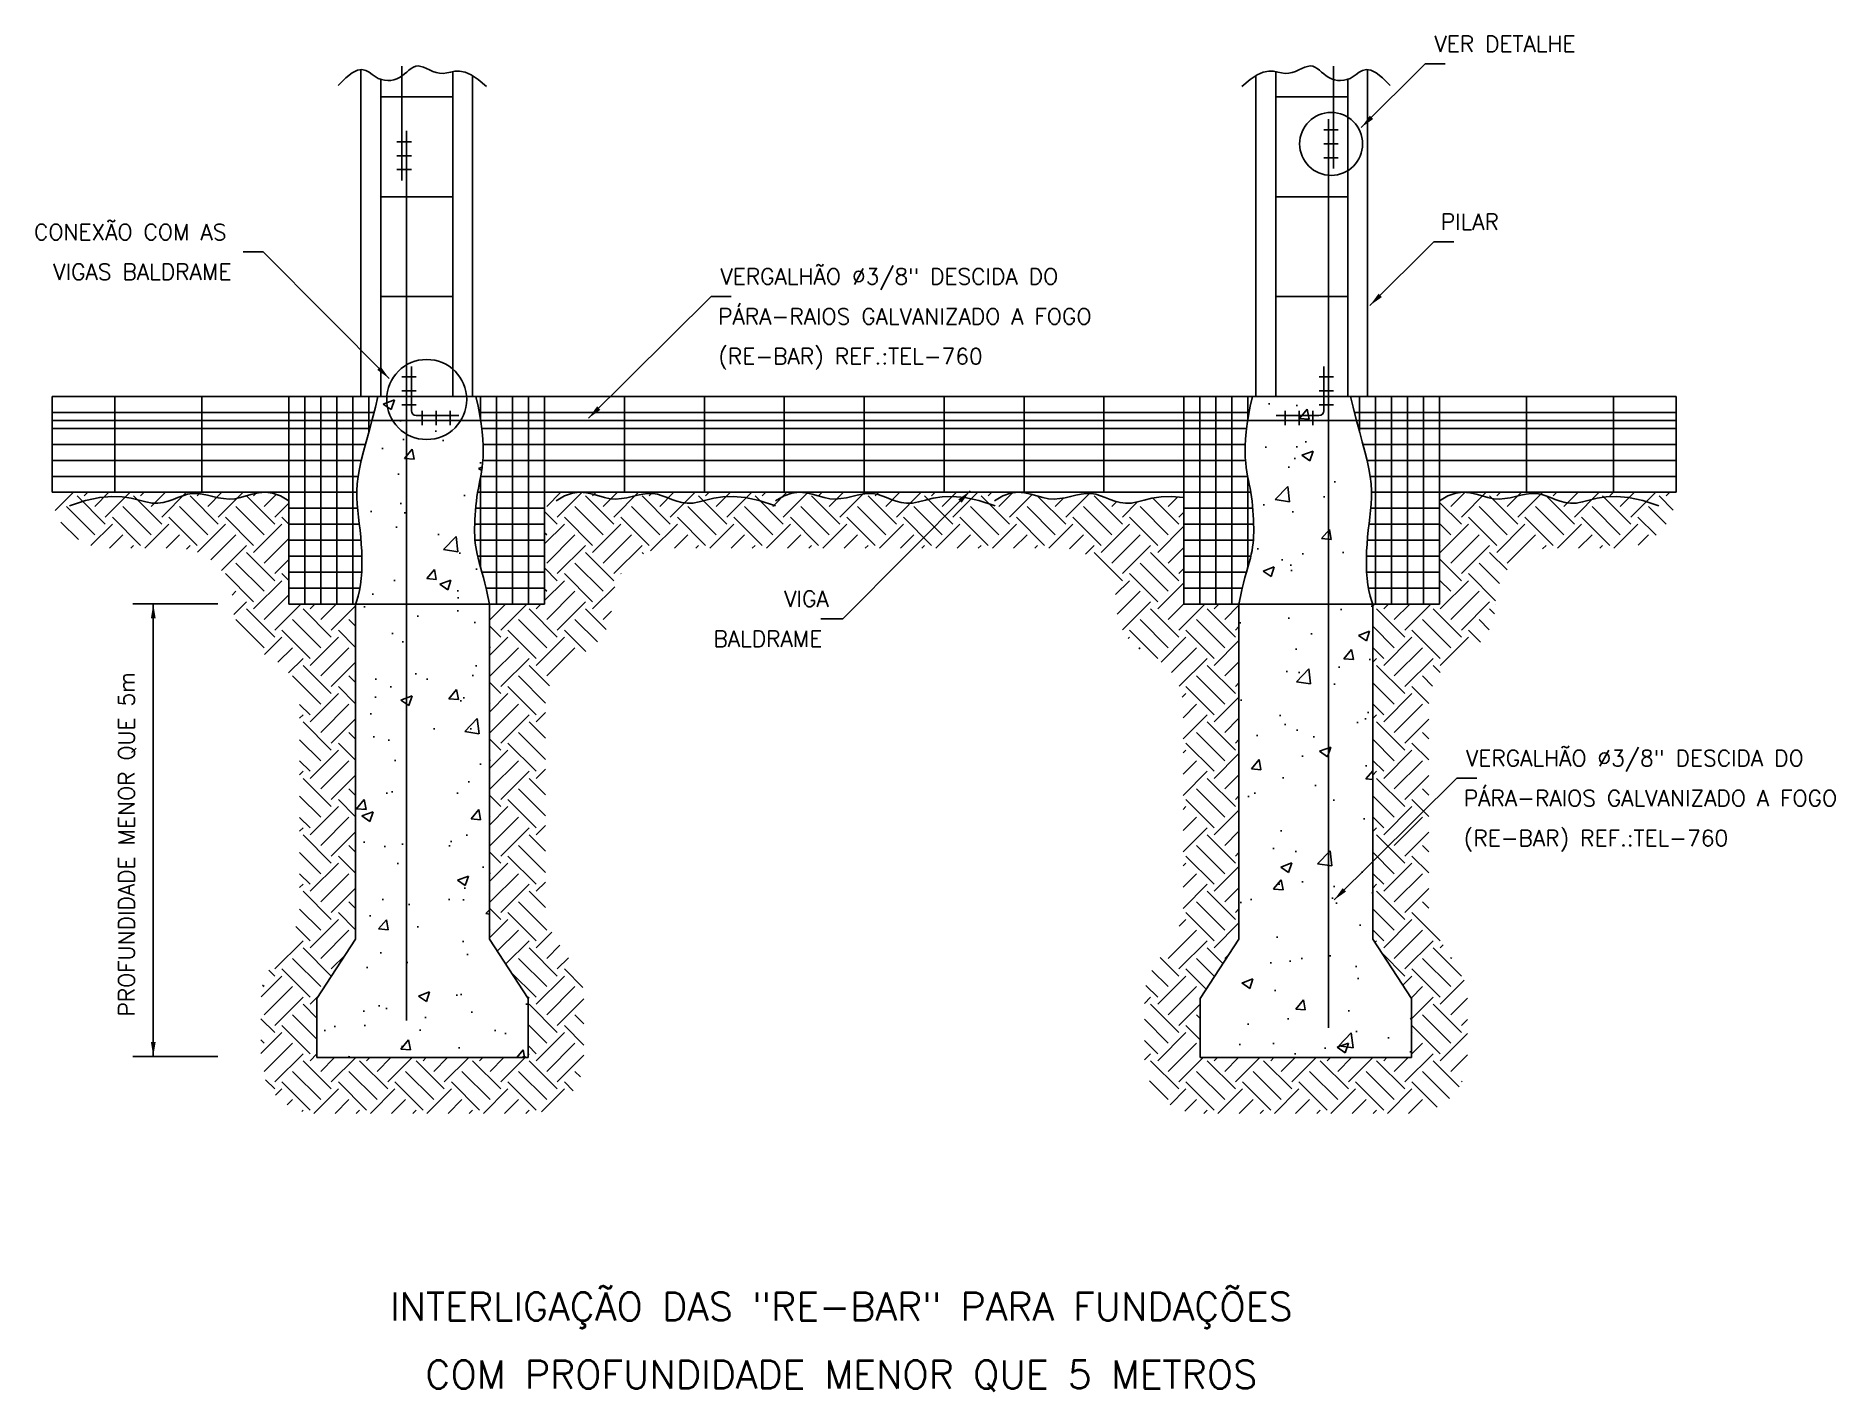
# Model space of a CAD drawing. Header units: millimetres. Extents: x -5839.6 to -5817.1, y -4391.7 to -4374.7.
import ezdxf
from ezdxf.enums import TextEntityAlignment as Align

# ---------------------------------------------------------------- set-up
doc = ezdxf.new("R2010")
doc.units = ezdxf.units.MM
doc.header["$LTSCALE"] = 10
doc.layers.add('Termotécnica', color=7, linetype='Continuous')
doc.styles.add('r140', font='romans.shx')
doc.styles.add('r80', font='romans.shx')

msp = doc.modelspace()

# ---------------------------------------------------------------- hatches: boundary and pattern name
at = {"layer": 'Termotécnica'}
h = msp.add_hatch(dxfattribs=at)
h.set_pattern_fill('AR-CONC', color=1, scale=0.2, style=0)
h.set_pattern_definition([(50, (-5846.5092, -4386.3692), (1.43452, -0.125504), [0.15, -1.65]), (355, (-5846.5092, -4386.3692), (-0.2775, 1.50438), [0.12, -1.32]), (100.4514, (-5846.3897, -4386.3797), (1.15702, 1.37888), [0.12748, -1.402284]), (46.184, (-5846.5092, -4385.9692), (2.13448, -0.33104), [0.225, -2.475]), (96.636, (-5846.3313, -4385.9968), (1.86933, 1.94824), [0.19122, -2.10343]), (351.184, (-5846.5092, -4385.9692), (1.86932, 1.94824), [0.18, -1.98]), (21, (-5846.3092, -4386.0692), (1.193814, -0.80524), [0.15, -1.65]), (326, (-5846.3092, -4386.0692), (0.48663, 1.4503), [0.12, -1.32]), (71.4514, (-5846.2097, -4386.1363), (1.680445, 0.64506), [0.12748, -1.402284]), (37.5, (-5846.5092, -4386.36924), (0.02432, 0.665788), [0, -1.304, 0, -1.34, 0, -1.325]), (7.5, (-5846.5092, -4386.36924), (0.52614, 0.788823), [0, -0.764, 0, -1.274, 0, -0.505]), (327.5, (-5846.9552, -4386.36924), (1.067645, -0.04511), [0, -0.5, 0, -1.56, 0, -2.07]), (317.5, (-5847.1552, -4386.3692), (1.166372, 0.20021), [0, -0.65, 0, -1.036, 0, -1.47])])
h.paths.add_polyline_path([(-5822.868, -4381.801), (-5824.543, -4381.801), (-5824.543, -4385.997), (-5825.027, -4386.738), (-5825.027, -4387.478), (-5822.385, -4387.478), (-5822.385, -4386.738), (-5822.868, -4385.997)])
h.paths.add_polyline_path([(-5833.923, -4381.801), (-5835.598, -4381.801), (-5835.598, -4385.997), (-5836.082, -4386.738), (-5836.082, -4387.478), (-5833.44, -4387.478), (-5833.44, -4386.738), (-5833.923, -4385.997)])
h.paths.add_polyline_path([(-5834.108, -4380.849), (-5834.107, -4380.797), (-5834.105, -4380.742), (-5834.102, -4380.685), (-5834.098, -4380.628), (-5834.093, -4380.57), (-5834.087, -4380.513), (-5834.079, -4380.457), (-5834.071, -4380.401), (-5834.071, -4380.401), (-5834.062, -4380.35), (-5834.052, -4380.299), (-5834.042, -4380.249), (-5834.032, -4380.198), (-5834.022, -4380.145), (-5834.014, -4380.089), (-5834.008, -4380.03), (-5834.003, -4379.965), (-5834.001, -4379.895), (-5834.002, -4379.818), (-5834.006, -4379.734), (-5834.014, -4379.643), (-5834.026, -4379.545), (-5834.043, -4379.439), (-5834.065, -4379.324), (-5834.092, -4379.201), (-5835.319, -4379.201), (-5835.351, -4379.335), (-5835.392, -4379.491), (-5835.433, -4379.648), (-5835.433, -4379.647), (-5835.466, -4379.767), (-5835.498, -4379.888), (-5835.527, -4380.001), (-5835.55, -4380.105), (-5835.567, -4380.203), (-5835.577, -4380.295), (-5835.582, -4380.383), (-5835.581, -4380.467), (-5835.577, -4380.549), (-5835.57, -4380.63), (-5835.561, -4380.711), (-5835.551, -4380.801), (-5835.551, -4380.801), (-5835.542, -4380.876), (-5835.534, -4380.961), (-5835.527, -4381.049), (-5835.521, -4381.138), (-5835.519, -4381.226), (-5835.518, -4381.313), (-5835.521, -4381.401), (-5835.521, -4381.401), (-5835.527, -4381.48), (-5835.536, -4381.558), (-5835.549, -4381.631), (-5835.566, -4381.7), (-5835.586, -4381.767), (-5835.598, -4381.801), (-5833.923, -4381.801), (-5833.942, -4381.707), (-5833.961, -4381.62), (-5833.98, -4381.54), (-5833.999, -4381.467), (-5834.018, -4381.4), (-5834.033, -4381.345), (-5834.033, -4381.345), (-5834.052, -4381.281), (-5834.066, -4381.227), (-5834.078, -4381.177), (-5834.087, -4381.129), (-5834.095, -4381.082), (-5834.101, -4381.037), (-5834.104, -4381.001), (-5834.104, -4381.001), (-5834.107, -4380.946), (-5834.108, -4380.899)])
h.paths.add_polyline_path([(-5822.897, -4380.63), (-5822.89, -4380.549), (-5822.886, -4380.467), (-5822.885, -4380.383), (-5822.89, -4380.295), (-5822.9, -4380.203), (-5822.917, -4380.105), (-5822.94, -4380.001), (-5822.969, -4379.888), (-5823.001, -4379.767), (-5823.037, -4379.635), (-5823.075, -4379.491), (-5823.116, -4379.335), (-5823.148, -4379.201), (-5824.375, -4379.201), (-5824.402, -4379.324), (-5824.424, -4379.439), (-5824.441, -4379.545), (-5824.453, -4379.643), (-5824.461, -4379.734), (-5824.465, -4379.818), (-5824.466, -4379.895), (-5824.464, -4379.965), (-5824.459, -4380.03), (-5824.453, -4380.089), (-5824.445, -4380.145), (-5824.435, -4380.198), (-5824.425, -4380.249), (-5824.415, -4380.299), (-5824.405, -4380.35), (-5824.396, -4380.402), (-5824.388, -4380.457), (-5824.38, -4380.513), (-5824.374, -4380.57), (-5824.369, -4380.628), (-5824.365, -4380.685), (-5824.362, -4380.742), (-5824.36, -4380.801), (-5824.36, -4380.801), (-5824.359, -4380.849), (-5824.359, -4380.899), (-5824.36, -4380.946), (-5824.363, -4381.001), (-5824.363, -4381.001), (-5824.366, -4381.037), (-5824.372, -4381.082), (-5824.38, -4381.129), (-5824.389, -4381.177), (-5824.401, -4381.227), (-5824.415, -4381.281), (-5824.433, -4381.345), (-5824.433, -4381.345), (-5824.449, -4381.4), (-5824.468, -4381.467), (-5824.487, -4381.54), (-5824.506, -4381.62), (-5824.525, -4381.707), (-5824.543, -4381.801), (-5822.868, -4381.801), (-5822.881, -4381.767), (-5822.901, -4381.7), (-5822.918, -4381.631), (-5822.931, -4381.558), (-5822.94, -4381.48), (-5822.946, -4381.398), (-5822.949, -4381.313), (-5822.948, -4381.226), (-5822.946, -4381.138), (-5822.94, -4381.049), (-5822.933, -4380.961), (-5822.925, -4380.876), (-5822.915, -4380.792), (-5822.906, -4380.711)])
h = msp.add_hatch(dxfattribs=at)
h.set_pattern_fill('EARTH', color=1, scale=2, angle=45, style=0)
h.set_pattern_definition([(45, (-5846.5092, -4386.36924), (4e-17, 0.707107), [0.5, -0.5]), (45, (-5846.6418, -4386.23666), (4e-17, 0.707107), [0.5, -0.5]), (45, (-5846.77437, -4386.1041), (4e-17, 0.707107), [0.5, -0.5]), (135, (-5846.77437, -4386.0157), (-0.707107, 9e-17), [0.5, -0.5]), (135, (-5846.6418, -4385.8831), (-0.707107, 9e-17), [0.5, -0.5]), (135, (-5846.5092, -4385.7505), (-0.707107, 9e-17), [0.5, -0.5])])
h.paths.add_polyline_path([(-5825.233, -4380.466), (-5825.237, -4380.465), (-5825.389, -4380.452), (-5825.519, -4380.458), (-5825.632, -4380.476), (-5825.729, -4380.5), (-5825.815, -4380.522), (-5825.892, -4380.537), (-5825.964, -4380.538), (-5826.031, -4380.529), (-5826.095, -4380.512), (-5826.157, -4380.49), (-5826.217, -4380.466), (-5826.276, -4380.444), (-5826.335, -4380.426), (-5826.395, -4380.417), (-5826.457, -4380.417), (-5826.52, -4380.425), (-5826.585, -4380.438), (-5826.651, -4380.454), (-5826.719, -4380.469), (-5826.787, -4380.48), (-5826.857, -4380.486), (-5826.927, -4380.481), (-5826.998, -4380.467), (-5827.071, -4380.445), (-5827.146, -4380.424), (-5827.226, -4380.407), (-5827.312, -4380.401), (-5833.233, -4380.401), (-5833.233, -4381.801), (-5833.923, -4381.801), (-5833.923, -4385.997), (-5833.44, -4386.738), (-5833.44, -4387.478), (-5836.082, -4387.478), (-5836.082, -4386.738), (-5835.598, -4385.997), (-5835.598, -4381.801), (-5836.433, -4381.801), (-5836.433, -4380.509), (-5836.539, -4380.446), (-5836.637, -4380.413), (-5836.728, -4380.401), (-5839.395, -4380.401, 0.414214), (-5838.695, -4381.101), (-5837.833, -4381.101, -0.414214), (-5837.133, -4381.801, 0.297153), (-5836.716, -4382.442, -0.297153), (-5836.298, -4383.082), (-5836.298, -4385.581, -0.145568), (-5836.412, -4385.964), (-5836.668, -4386.355, 0.145568), (-5836.782, -4386.738), (-5836.782, -4387.478, 0.414214), (-5836.082, -4388.178), (-5833.44, -4388.178, 0.414214), (-5832.74, -4387.478), (-5832.74, -4386.738, 0.145568), (-5832.854, -4386.355), (-5833.11, -4385.964, -0.145568), (-5833.223, -4385.581), (-5833.223, -4383.082, -0.297153), (-5832.806, -4382.442, 0.297153), (-5832.389, -4381.801, -0.414214), (-5831.689, -4381.101), (-5826.778, -4381.101, -0.414214), (-5826.078, -4381.801, 0.297153), (-5825.661, -4382.442, -0.297153), (-5825.243, -4383.082), (-5825.243, -4385.581, -0.145568), (-5825.357, -4385.964), (-5825.613, -4386.355, 0.145568), (-5825.727, -4386.738), (-5825.727, -4387.478, 0.414214), (-5825.027, -4388.178), (-5822.385, -4388.178, 0.414214), (-5821.685, -4387.478), (-5821.685, -4386.738, 0.145568), (-5821.799, -4386.355), (-5822.055, -4385.964, -0.145568), (-5822.168, -4385.581), (-5822.168, -4383.082, -0.297153), (-5821.751, -4382.442, 0.297153), (-5821.333, -4381.801, -0.414214), (-5820.633, -4381.101), (-5819.772, -4381.101, 0.414214), (-5819.072, -4380.401), (-5821.739, -4380.401), (-5821.83, -4380.413), (-5821.928, -4380.446), (-5822.033, -4380.509), (-5822.033, -4381.801), (-5822.868, -4381.801), (-5822.868, -4385.997), (-5822.385, -4386.738), (-5822.385, -4387.478), (-5825.027, -4387.478), (-5825.027, -4386.738), (-5824.543, -4385.997), (-5824.543, -4381.801), (-5825.233, -4381.801)])

# ---------------------------------------------------------------- linework, layer by layer
at = {"layer": 'Termotécnica', "color": 2}
for p, q in [((-5822.212, -4375.037), (-5823.013, -4375.833)), ((-5821.962, -4375.037), (-5822.212, -4375.037)), ((-5822.103, -4377.266), (-5822.904, -4378.061)), ((-5821.853, -4377.266), (-5822.103, -4377.266)), ((-5837.003, -4377.392), (-5836.753, -4377.392)), ((-5836.753, -4377.392), (-5835.179, -4378.975)), ((-5831.148, -4377.948), (-5832.683, -4379.473)), ((-5830.898, -4377.948), (-5831.148, -4377.948)), ((-5829.501, -4381.985), (-5827.909, -4380.384)), ((-5833.923, -4381.801), (-5835.598, -4381.801)), ((-5824.543, -4381.801), (-5822.868, -4381.801)), ((-5829.776, -4381.985), (-5829.501, -4381.985)), ((-5821.818, -4383.979), (-5823.352, -4385.504)), ((-5821.568, -4383.979), (-5821.818, -4383.979))]:
    msp.add_line(p, q, dxfattribs=at)
at = {"layer": 'Termotécnica', "color": 3}
for p, q in [((-5835.533, -4375.11), (-5835.533, -4379.201)), ((-5835.283, -4375.23), (-5835.283, -4379.201)), ((-5834.383, -4375.135), (-5834.383, -4379.201)), ((-5834.133, -4375.186), (-5834.133, -4379.201)), ((-5824.333, -4375.186), (-5824.333, -4379.201)), ((-5824.083, -4375.135), (-5824.083, -4379.201)), ((-5823.183, -4375.23), (-5823.183, -4379.201)), ((-5822.933, -4375.11), (-5822.933, -4379.201)), ((-5834.383, -4375.451), (-5835.283, -4375.451)), ((-5824.083, -4375.451), (-5823.183, -4375.451)), ((-5834.383, -4376.701), (-5835.283, -4376.701)), ((-5824.083, -4376.701), (-5823.183, -4376.701)), ((-5834.383, -4377.951), (-5835.283, -4377.951)), ((-5824.083, -4377.951), (-5823.183, -4377.951)), ((-5839.395, -4379.201), (-5839.395, -4380.401)), ((-5836.433, -4379.201), (-5839.395, -4379.201)), ((-5838.611, -4380.401), (-5838.611, -4379.201)), ((-5837.522, -4380.401), (-5837.522, -4379.201)), ((-5836.433, -4381.801), (-5836.433, -4379.201)), ((-5833.233, -4379.201), (-5836.433, -4379.201)), ((-5836.233, -4381.801), (-5836.233, -4379.201)), ((-5836.033, -4381.801), (-5836.033, -4379.201)), ((-5835.833, -4381.801), (-5835.833, -4379.201)), ((-5835.633, -4381.801), (-5835.633, -4379.201)), ((-5835.433, -4379.647), (-5835.433, -4379.201)), ((-5834.033, -4379.499), (-5834.033, -4379.201)), ((-5833.833, -4381.801), (-5833.833, -4379.201)), ((-5833.633, -4381.801), (-5833.633, -4379.201)), ((-5833.433, -4381.801), (-5833.433, -4379.201)), ((-5833.233, -4381.801), (-5833.233, -4379.201)), ((-5833.233, -4379.201), (-5822.033, -4379.201)), ((-5832.233, -4380.401), (-5832.233, -4379.201)), ((-5831.233, -4380.401), (-5831.233, -4379.201)), ((-5830.233, -4380.401), (-5830.233, -4379.201)), ((-5829.233, -4380.401), (-5829.233, -4379.201)), ((-5828.233, -4380.401), (-5828.233, -4379.201)), ((-5827.233, -4380.401), (-5827.233, -4379.201)), ((-5826.233, -4380.401), (-5826.233, -4379.201)), ((-5825.233, -4381.801), (-5825.233, -4379.201)), ((-5825.033, -4381.801), (-5825.033, -4379.201)), ((-5824.833, -4381.801), (-5824.833, -4379.201)), ((-5824.633, -4381.801), (-5824.633, -4379.201)), ((-5824.433, -4379.499), (-5824.433, -4379.201)), ((-5823.033, -4379.647), (-5823.033, -4379.201)), ((-5822.833, -4381.801), (-5822.833, -4379.201)), ((-5822.633, -4381.801), (-5822.633, -4379.201)), ((-5822.433, -4381.801), (-5822.433, -4379.201)), ((-5822.233, -4381.801), (-5822.233, -4379.201)), ((-5822.033, -4379.201), (-5819.072, -4379.201)), ((-5822.033, -4381.801), (-5822.033, -4379.201)), ((-5820.945, -4380.401), (-5820.945, -4379.201)), ((-5819.856, -4380.401), (-5819.856, -4379.201)), ((-5819.072, -4379.201), (-5819.072, -4380.401)), ((-5839.395, -4379.401), (-5835.369, -4379.401)), ((-5834.05, -4379.401), (-5833.233, -4379.401)), ((-5824.417, -4379.401), (-5833.233, -4379.401)), ((-5819.072, -4379.401), (-5823.098, -4379.401)), ((-5839.395, -4379.601), (-5835.421, -4379.601)), ((-5834.019, -4379.601), (-5833.233, -4379.601)), ((-5824.448, -4379.601), (-5833.233, -4379.601)), ((-5819.072, -4379.601), (-5823.046, -4379.601)), ((-5839.395, -4379.801), (-5835.475, -4379.801)), ((-5839.395, -4380.001), (-5835.527, -4380.001)), ((-5834.006, -4380.001), (-5833.233, -4380.001)), ((-5834.003, -4379.801), (-5833.233, -4379.801)), ((-5824.464, -4379.801), (-5833.233, -4379.801)), ((-5824.461, -4380.001), (-5833.233, -4380.001)), ((-5819.072, -4379.801), (-5822.992, -4379.801)), ((-5819.072, -4380.001), (-5822.94, -4380.001)), ((-5839.395, -4380.201), (-5835.566, -4380.201)), ((-5834.033, -4381.349), (-5834.033, -4380.208)), ((-5834.032, -4380.201), (-5833.233, -4380.201)), ((-5824.435, -4380.201), (-5833.233, -4380.201)), ((-5824.433, -4381.349), (-5824.433, -4380.208)), ((-5819.072, -4380.201), (-5822.901, -4380.201)), ((-5836.433, -4380.401), (-5839.395, -4380.401)), ((-5836.433, -4380.401), (-5835.582, -4380.401)), ((-5834.071, -4380.401), (-5833.233, -4380.401)), ((-5825.233, -4380.401), (-5833.233, -4380.401)), ((-5824.396, -4380.401), (-5825.233, -4380.401)), ((-5822.033, -4380.401), (-5822.885, -4380.401)), ((-5822.033, -4380.401), (-5819.072, -4380.401)), ((-5836.433, -4380.601), (-5835.573, -4380.601)), ((-5834.096, -4380.601), (-5833.233, -4380.601)), ((-5824.371, -4380.601), (-5825.233, -4380.601)), ((-5822.033, -4380.601), (-5822.894, -4380.601)), ((-5836.433, -4380.801), (-5835.551, -4380.801)), ((-5834.107, -4380.801), (-5833.233, -4380.801)), ((-5824.36, -4380.801), (-5825.233, -4380.801)), ((-5822.033, -4380.801), (-5822.916, -4380.801)), ((-5836.433, -4381.001), (-5835.53, -4381.001)), ((-5834.104, -4381.001), (-5833.233, -4381.001)), ((-5824.363, -4381.001), (-5825.233, -4381.001)), ((-5822.033, -4381.001), (-5822.937, -4381.001)), ((-5836.433, -4381.201), (-5835.519, -4381.201)), ((-5834.073, -4381.201), (-5833.233, -4381.201)), ((-5824.394, -4381.201), (-5825.233, -4381.201)), ((-5822.033, -4381.201), (-5822.948, -4381.201)), ((-5836.433, -4381.401), (-5835.521, -4381.401)), ((-5834.018, -4381.401), (-5833.233, -4381.401)), ((-5824.449, -4381.401), (-5825.233, -4381.401)), ((-5822.033, -4381.401), (-5822.946, -4381.401)), ((-5836.433, -4381.601), (-5835.544, -4381.601)), ((-5836.433, -4381.801), (-5835.598, -4381.801)), ((-5835.598, -4381.801), (-5835.598, -4385.997)), ((-5833.965, -4381.601), (-5833.233, -4381.601)), ((-5833.923, -4381.801), (-5833.233, -4381.801)), ((-5833.923, -4381.801), (-5833.923, -4385.997)), ((-5824.502, -4381.601), (-5825.233, -4381.601)), ((-5824.543, -4381.801), (-5825.233, -4381.801)), ((-5824.543, -4381.801), (-5824.543, -4385.997)), ((-5822.033, -4381.601), (-5822.923, -4381.601)), ((-5822.868, -4381.801), (-5822.868, -4385.997)), ((-5822.033, -4381.801), (-5822.868, -4381.801)), ((-5821.333, -4381.801), (-5821.333, -4381.801)), ((-5835.598, -4385.997), (-5836.082, -4386.738)), ((-5833.923, -4385.997), (-5833.44, -4386.738)), ((-5824.543, -4385.997), (-5825.027, -4386.738)), ((-5822.868, -4385.997), (-5822.385, -4386.738)), ((-5836.082, -4386.738), (-5836.082, -4387.478)), ((-5833.44, -4386.738), (-5833.44, -4387.478)), ((-5825.027, -4386.738), (-5825.027, -4387.478)), ((-5822.385, -4386.738), (-5822.385, -4387.478)), ((-5833.44, -4387.478), (-5836.082, -4387.478)), ((-5825.027, -4387.478), (-5822.385, -4387.478))]:
    msp.add_line(p, q, dxfattribs=at)
at = {"layer": 'Termotécnica', "color": 6}
for p, q in [((-5835.02, -4376.496), (-5835.02, -4375.064)), ((-5823.362, -4376.347), (-5823.362, -4375.064)), ((-5823.422, -4387.106), (-5823.422, -4375.729)), ((-5834.96, -4387.012), (-5834.96, -4375.877)), ((-5823.482, -4375.864), (-5823.302, -4375.864)), ((-5834.9, -4376.012), (-5835.08, -4376.012)), ((-5823.482, -4376.038), (-5823.302, -4376.038)), ((-5834.9, -4376.187), (-5835.08, -4376.187)), ((-5834.9, -4376.361), (-5835.08, -4376.361)), ((-5823.482, -4376.212), (-5823.302, -4376.212)), ((-5834.9, -4379.38), (-5834.9, -4378.826)), ((-5823.482, -4379.38), (-5823.482, -4378.826)), ((-5834.84, -4378.955), (-5835.02, -4378.955)), ((-5823.541, -4378.955), (-5823.361, -4378.955)), ((-5834.84, -4379.13), (-5835.02, -4379.13)), ((-5834.84, -4379.304), (-5835.02, -4379.304)), ((-5823.541, -4379.13), (-5823.361, -4379.13)), ((-5823.541, -4379.304), (-5823.361, -4379.304)), ((-5839.395, -4379.5), (-5819.072, -4379.5)), ((-5834.84, -4379.44), (-5834.305, -4379.44)), ((-5834.763, -4379.381), (-5834.763, -4379.561)), ((-5834.589, -4379.381), (-5834.589, -4379.561)), ((-5834.415, -4379.381), (-5834.415, -4379.561)), ((-5823.542, -4379.44), (-5824.076, -4379.44)), ((-5823.967, -4379.381), (-5823.967, -4379.561)), ((-5823.792, -4379.381), (-5823.792, -4379.561)), ((-5823.618, -4379.381), (-5823.618, -4379.561)), ((-5839.395, -4380.401), (-5839.395, -4380.401)), ((-5819.072, -4380.401), (-5819.072, -4380.401))]:
    msp.add_line(p, q, dxfattribs=at)
at = {"layer": 'Termotécnica', "color": 1}
for p, q in [((-5838.386, -4381.799), (-5837.322, -4381.799)), ((-5838.13, -4387.463), (-5838.13, -4381.799)), ((-5838.386, -4387.463), (-5837.322, -4387.463))]:
    msp.add_line(p, q, dxfattribs=at)
at = {"layer": 'Termotécnica', "color": 2}
for points in [[(-5833.961, -4375.321), (-5834.063, -4375.232), (-5834.151, -4375.174), (-5834.228, -4375.142), (-5834.296, -4375.129), (-5834.355, -4375.13), (-5834.408, -4375.139), (-5834.457, -4375.15), (-5834.502, -4375.157), (-5834.547, -4375.155), (-5834.59, -4375.145), (-5834.632, -4375.131), (-5834.672, -4375.113), (-5834.711, -4375.096), (-5834.747, -4375.08), (-5834.782, -4375.068), (-5834.815, -4375.063), (-5834.846, -4375.067), (-5834.875, -4375.078), (-5834.903, -4375.094), (-5834.93, -4375.115), (-5834.958, -4375.139), (-5834.986, -4375.163), (-5835.016, -4375.186), (-5835.048, -4375.207), (-5835.082, -4375.223), (-5835.119, -4375.236), (-5835.157, -4375.243), (-5835.196, -4375.245), (-5835.236, -4375.242), (-5835.275, -4375.233), (-5835.315, -4375.218), (-5835.353, -4375.196), (-5835.39, -4375.169), (-5835.428, -4375.141), (-5835.47, -4375.118), (-5835.518, -4375.108), (-5835.574, -4375.115), (-5835.641, -4375.147), (-5835.721, -4375.21), (-5835.817, -4375.309)], [(-5824.506, -4375.321), (-5824.404, -4375.232), (-5824.316, -4375.174), (-5824.239, -4375.142), (-5824.171, -4375.129), (-5824.112, -4375.13), (-5824.059, -4375.139), (-5824.01, -4375.15), (-5823.965, -4375.157), (-5823.92, -4375.155), (-5823.877, -4375.145), (-5823.835, -4375.131), (-5823.795, -4375.113), (-5823.756, -4375.096), (-5823.719, -4375.08), (-5823.685, -4375.068), (-5823.652, -4375.063), (-5823.621, -4375.067), (-5823.592, -4375.078), (-5823.564, -4375.094), (-5823.537, -4375.115), (-5823.509, -4375.139), (-5823.481, -4375.163), (-5823.451, -4375.186), (-5823.419, -4375.207), (-5823.385, -4375.223), (-5823.348, -4375.236), (-5823.31, -4375.243), (-5823.271, -4375.245), (-5823.231, -4375.242), (-5823.192, -4375.233), (-5823.152, -4375.218), (-5823.114, -4375.196), (-5823.077, -4375.169), (-5823.039, -4375.141), (-5822.997, -4375.118), (-5822.949, -4375.108), (-5822.893, -4375.115), (-5822.826, -4375.147), (-5822.746, -4375.21), (-5822.65, -4375.309)], [(-5835.595, -4381.792), (-5835.586, -4381.767), (-5835.566, -4381.7), (-5835.549, -4381.631), (-5835.536, -4381.558), (-5835.527, -4381.48), (-5835.521, -4381.398), (-5835.518, -4381.313), (-5835.519, -4381.226), (-5835.521, -4381.138), (-5835.527, -4381.049), (-5835.534, -4380.961), (-5835.542, -4380.876), (-5835.552, -4380.792), (-5835.561, -4380.711), (-5835.57, -4380.63), (-5835.577, -4380.549), (-5835.581, -4380.467), (-5835.582, -4380.383), (-5835.577, -4380.295), (-5835.567, -4380.203), (-5835.55, -4380.105), (-5835.527, -4380.001), (-5835.498, -4379.888), (-5835.466, -4379.767), (-5835.43, -4379.635), (-5835.392, -4379.491), (-5835.351, -4379.335), (-5835.319, -4379.201)], [(-5833.923, -4381.801), (-5833.942, -4381.707), (-5833.961, -4381.62), (-5833.98, -4381.54), (-5833.999, -4381.467), (-5834.018, -4381.4), (-5834.036, -4381.338), (-5834.052, -4381.281), (-5834.066, -4381.227), (-5834.078, -4381.177), (-5834.087, -4381.129), (-5834.095, -4381.082), (-5834.101, -4381.037), (-5834.105, -4380.992), (-5834.107, -4380.946), (-5834.108, -4380.899), (-5834.108, -4380.849), (-5834.107, -4380.797), (-5834.105, -4380.742), (-5834.102, -4380.685), (-5834.098, -4380.628), (-5834.093, -4380.57), (-5834.087, -4380.513), (-5834.079, -4380.457), (-5834.071, -4380.402), (-5834.062, -4380.35), (-5834.052, -4380.299), (-5834.042, -4380.249), (-5834.032, -4380.198), (-5834.022, -4380.145), (-5834.014, -4380.089), (-5834.008, -4380.03), (-5834.003, -4379.965), (-5834.001, -4379.895), (-5834.002, -4379.818), (-5834.006, -4379.734), (-5834.014, -4379.643), (-5834.026, -4379.545), (-5834.043, -4379.439), (-5834.065, -4379.324), (-5834.092, -4379.201)], [(-5824.543, -4381.801), (-5824.525, -4381.707), (-5824.506, -4381.62), (-5824.487, -4381.54), (-5824.468, -4381.467), (-5824.449, -4381.4), (-5824.431, -4381.338), (-5824.415, -4381.281), (-5824.401, -4381.227), (-5824.389, -4381.177), (-5824.38, -4381.129), (-5824.372, -4381.082), (-5824.366, -4381.037), (-5824.362, -4380.992), (-5824.36, -4380.946), (-5824.359, -4380.899), (-5824.359, -4380.849), (-5824.36, -4380.797), (-5824.362, -4380.742), (-5824.365, -4380.685), (-5824.369, -4380.628), (-5824.374, -4380.57), (-5824.38, -4380.513), (-5824.388, -4380.457), (-5824.396, -4380.402), (-5824.405, -4380.35), (-5824.415, -4380.299), (-5824.425, -4380.249), (-5824.435, -4380.198), (-5824.445, -4380.145), (-5824.453, -4380.089), (-5824.459, -4380.03), (-5824.464, -4379.965), (-5824.466, -4379.895), (-5824.465, -4379.818), (-5824.461, -4379.734), (-5824.453, -4379.643), (-5824.441, -4379.545), (-5824.424, -4379.439), (-5824.402, -4379.324), (-5824.375, -4379.201)], [(-5822.872, -4381.792), (-5822.881, -4381.767), (-5822.901, -4381.7), (-5822.918, -4381.631), (-5822.931, -4381.558), (-5822.94, -4381.48), (-5822.946, -4381.398), (-5822.949, -4381.313), (-5822.948, -4381.226), (-5822.946, -4381.138), (-5822.94, -4381.049), (-5822.933, -4380.961), (-5822.925, -4380.876), (-5822.915, -4380.792), (-5822.906, -4380.711), (-5822.897, -4380.63), (-5822.89, -4380.549), (-5822.886, -4380.467), (-5822.885, -4380.383), (-5822.89, -4380.295), (-5822.9, -4380.203), (-5822.917, -4380.105), (-5822.94, -4380.001), (-5822.969, -4379.888), (-5823.001, -4379.767), (-5823.037, -4379.635), (-5823.075, -4379.491), (-5823.116, -4379.335), (-5823.148, -4379.201)]]:
    msp.add_lwpolyline(points, dxfattribs=at)
at = {"layer": 'Termotécnica', "color": 4}
for points in [[(-5836.433, -4380.509), (-5836.539, -4380.446), (-5836.637, -4380.413), (-5836.727, -4380.401), (-5836.812, -4380.407), (-5836.891, -4380.424), (-5836.967, -4380.445), (-5837.039, -4380.467), (-5837.11, -4380.481), (-5837.181, -4380.486), (-5837.25, -4380.48), (-5837.319, -4380.469), (-5837.386, -4380.454), (-5837.452, -4380.438), (-5837.517, -4380.425), (-5837.581, -4380.417), (-5837.642, -4380.417), (-5837.703, -4380.426), (-5837.762, -4380.444), (-5837.821, -4380.466), (-5837.881, -4380.49), (-5837.942, -4380.512), (-5838.006, -4380.529), (-5838.074, -4380.538), (-5838.145, -4380.537), (-5838.223, -4380.522), (-5838.308, -4380.5), (-5838.406, -4380.476), (-5838.518, -4380.458), (-5838.648, -4380.452), (-5838.8, -4380.465), (-5838.976, -4380.503), (-5839.18, -4380.572)], [(-5833.089, -4380.509), (-5832.983, -4380.446), (-5832.885, -4380.413), (-5832.795, -4380.401), (-5832.71, -4380.407), (-5832.631, -4380.424), (-5832.555, -4380.445), (-5832.483, -4380.467), (-5832.412, -4380.481), (-5832.341, -4380.486), (-5832.272, -4380.48), (-5832.203, -4380.469), (-5832.136, -4380.454), (-5832.07, -4380.438), (-5832.005, -4380.425), (-5831.941, -4380.417), (-5831.88, -4380.417), (-5831.819, -4380.426), (-5831.76, -4380.444), (-5831.701, -4380.466), (-5831.641, -4380.49), (-5831.58, -4380.512), (-5831.516, -4380.529), (-5831.448, -4380.538), (-5831.377, -4380.537), (-5831.299, -4380.522), (-5831.214, -4380.5), (-5831.116, -4380.476), (-5831.004, -4380.458), (-5830.874, -4380.452), (-5830.722, -4380.465), (-5830.546, -4380.503), (-5830.342, -4380.572)], [(-5830.342, -4380.509), (-5830.236, -4380.446), (-5830.138, -4380.413), (-5830.048, -4380.401), (-5829.963, -4380.407), (-5829.884, -4380.424), (-5829.809, -4380.445), (-5829.736, -4380.467), (-5829.665, -4380.481), (-5829.595, -4380.486), (-5829.525, -4380.48), (-5829.456, -4380.469), (-5829.389, -4380.454), (-5829.323, -4380.438), (-5829.258, -4380.425), (-5829.194, -4380.417), (-5829.133, -4380.417), (-5829.073, -4380.426), (-5829.013, -4380.444), (-5828.954, -4380.466), (-5828.895, -4380.49), (-5828.833, -4380.512), (-5828.769, -4380.529), (-5828.702, -4380.538), (-5828.63, -4380.537), (-5828.552, -4380.522), (-5828.467, -4380.5), (-5828.369, -4380.476), (-5828.257, -4380.458), (-5828.127, -4380.452), (-5827.975, -4380.465), (-5827.799, -4380.503), (-5827.595, -4380.572)], [(-5827.604, -4380.509), (-5827.498, -4380.446), (-5827.401, -4380.413), (-5827.31, -4380.401), (-5827.226, -4380.407), (-5827.146, -4380.424), (-5827.071, -4380.445), (-5826.998, -4380.467), (-5826.927, -4380.481), (-5826.857, -4380.486), (-5826.787, -4380.48), (-5826.719, -4380.469), (-5826.651, -4380.454), (-5826.585, -4380.438), (-5826.52, -4380.425), (-5826.457, -4380.417), (-5826.395, -4380.417), (-5826.335, -4380.426), (-5826.276, -4380.444), (-5826.217, -4380.466), (-5826.157, -4380.49), (-5826.095, -4380.512), (-5826.031, -4380.529), (-5825.964, -4380.538), (-5825.892, -4380.537), (-5825.815, -4380.522), (-5825.729, -4380.5), (-5825.632, -4380.476), (-5825.519, -4380.458), (-5825.389, -4380.452), (-5825.237, -4380.465), (-5825.233, -4380.466)], [(-5822.033, -4380.509), (-5821.928, -4380.446), (-5821.83, -4380.413), (-5821.74, -4380.401), (-5821.655, -4380.407), (-5821.576, -4380.424), (-5821.5, -4380.445), (-5821.428, -4380.467), (-5821.357, -4380.481), (-5821.286, -4380.486), (-5821.217, -4380.48), (-5821.148, -4380.469), (-5821.081, -4380.454), (-5821.015, -4380.438), (-5820.95, -4380.425), (-5820.886, -4380.417), (-5820.825, -4380.417), (-5820.764, -4380.426), (-5820.705, -4380.444), (-5820.646, -4380.466), (-5820.586, -4380.49), (-5820.525, -4380.512), (-5820.461, -4380.529), (-5820.393, -4380.538), (-5820.322, -4380.537), (-5820.244, -4380.522), (-5820.159, -4380.5), (-5820.061, -4380.476), (-5819.949, -4380.458), (-5819.819, -4380.452), (-5819.667, -4380.465), (-5819.491, -4380.503), (-5819.287, -4380.572)]]:
    msp.add_lwpolyline(points, dxfattribs=at)
at = {"layer": 'Termotécnica', "color": 2}
for centre, radius in [((-5823.39, -4376.039), 0.394), ((-5834.708, -4379.239), 0.501)]:
    msp.add_circle(centre, radius, dxfattribs=at)
at = {"layer": 'Termotécnica', "color": 6}
for centre, start, end in [((-5834.84, -4379.38), 180, 270), ((-5823.542, -4379.38), 270, 0)]:
    msp.add_arc(centre, 0.06, start, end, dxfattribs=at)
at = {"layer": 'Termotécnica', "color": 2}
for points in [[(-5822.864, -4375.727), (-5822.906, -4375.685), (-5823.013, -4375.833)], [(-5822.754, -4377.956), (-5822.796, -4377.913), (-5822.904, -4378.061)], [(-5835.284, -4378.826), (-5835.327, -4378.868), (-5835.179, -4378.975)], [(-5832.534, -4379.368), (-5832.576, -4379.325), (-5832.683, -4379.473)], [(-5828.015, -4380.533), (-5828.057, -4380.491), (-5827.909, -4380.384)], [(-5838.1, -4381.979), (-5838.16, -4381.979), (-5838.13, -4381.799)], [(-5823.203, -4385.399), (-5823.245, -4385.356), (-5823.352, -4385.504)], [(-5838.1, -4387.283), (-5838.16, -4387.283), (-5838.13, -4387.463)]]:
    msp.add_solid(points, dxfattribs=at)

# ---------------------------------------------------------------- texts
at = {"layer": 'Termotécnica', "color": 2, "style": 'r80'}
for s, p in [('VER DETALHE', (-5822.098, -4374.887)), ('CONEXÃO COM AS ', (-5839.623, -4377.242)), ('PILAR', (-5822.018, -4377.114)), ('VIGAS BALDRAME', (-5839.381, -4377.741)), ('VERGALHÃO %%C3/8" DESCIDA DO', (-5831.032, -4377.798)), ('PÁRA-RAIOS GALVANIZADO A FOGO', (-5831.061, -4378.298)), ('(RE-BAR) REF.:TEL-760', (-5831.059, -4378.798)), ('VIGA', (-5830.234, -4381.833)), ('BALDRAME', (-5831.12, -4382.335)), ('VERGALHÃO %%C3/8" DESCIDA DO', (-5821.702, -4383.829)), ('PÁRA-RAIOS GALVANIZADO A FOGO', (-5821.73, -4384.33)), ('(RE-BAR) REF.:TEL-760', (-5821.73, -4384.83))]:
    msp.add_text(s, height=0.2, dxfattribs=at).set_placement(p)
msp.add_text('PROFUNDIDADE MENOR QUE 5m', height=0.2, rotation=90, dxfattribs=at).set_placement((-5838.365, -4386.965))
at = {"layer": 'Termotécnica', "color": 5, "style": 'r140'}
for s, p in [('INTERLIGAÇÃO DAS "RE-BAR" PARA FUNDAÇÕES', (-5829.521, -4390.873)), ('COM PROFUNDIDADE MENOR QUE 5 METROS', (-5829.521, -4391.725))]:
    msp.add_text(s, height=0.35, dxfattribs=at).set_placement(p, align=Align.BOTTOM_CENTER)

doc.saveas('drawing.dxf')
